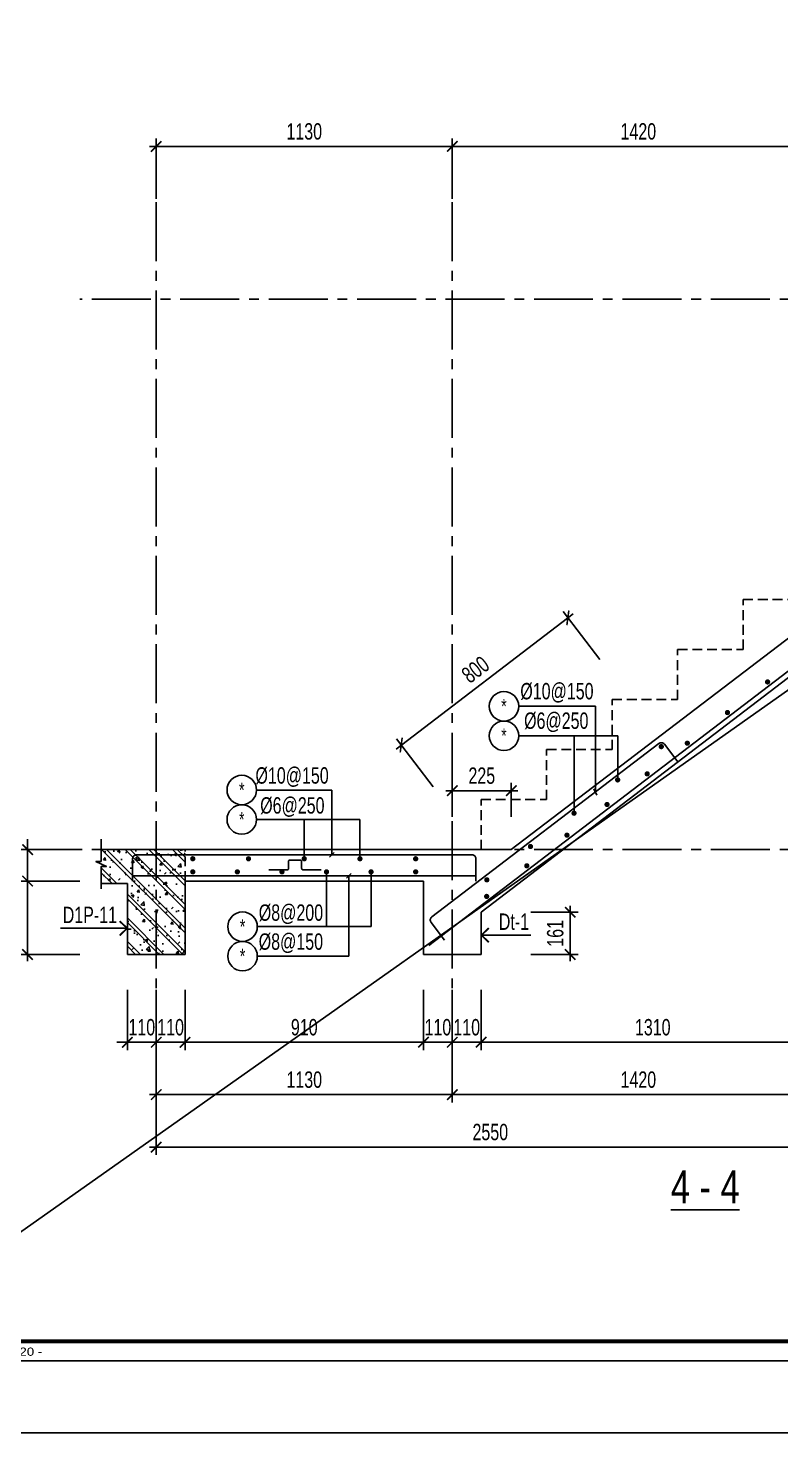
# Model space of a CAD drawing. Header units: millimetres. Extents: x -77370 to 109412, y -14880 to 214694.
# Drawn here: x 2229 to 7975, y 184994 to 195716 of the extents above; entities that cross this region are included whole.
import ezdxf
from ezdxf.enums import TextEntityAlignment as Align

# ---------------------------------------------------------------- set-up
doc = ezdxf.new("R2010")
doc.units = ezdxf.units.MM
doc.header["$LTSCALE"] = 300
doc.header["$MEASUREMENT"] = 0
doc.header["$PDMODE"] = 66
doc.linetypes.add('CENTER2', pattern=[1.125, 0.75, -0.125, 0.125, -0.125])
doc.linetypes.add('HIDDEN', pattern=[0.375, 0.25, -0.125])
doc.layers.get('0').update_dxf_attribs({"linetype": 'CONTINUOUS'})
doc.layers.get('DEFPOINTS').update_dxf_attribs({"linetype": 'CONTINUOUS'})
for name, color, linetype in [('CDC -TEXT KHUNG', 7, 'CONTINUOUS'), ('CDC-KHUNGTEN', 7, 'CONTINUOUS'), ('CDC.01.AXIS', 160, 'CENTER2'), ('CDC.02.DIM', 1, 'CONTINUOUS'), ('CDC.03.BORDER', 3, 'CONTINUOUS'), ('CDC.06.TEXT', 2, 'CONTINUOUS'), ('CDC.10.HATCH', 251, 'CONTINUOUS'), ('CDC.11.NOTE', 8, 'CONTINUOUS'), ('CDC.14.STEELNUM', 2, 'CONTINUOUS'), ('KCS_HIDDEN', 8, 'HIDDEN'), ('KCS_SNODE', 6, 'CONTINUOUS'), ('KCS_STEEL', 4, 'CONTINUOUS'), ('KCS_TEXT_B', 2, 'CONTINUOUS')]:
    doc.layers.add(name, color=color, linetype=linetype)
doc.layers.add('KCS_Plotter', color=11, linetype='CONTINUOUS', plot=False)
doc.styles.add('KCS_SMTEXT', font='arial.ttf', dxfattribs={"width": 0.7})
doc.styles.add('KT CDC', font='arial.ttf', dxfattribs={"width": 0.85, "height": 200})
doc.dimstyles.new('KCS_DIM50 scale 2', dxfattribs={"dimscale": 50, "dimtxt": 2.5, "dimasz": 1.6, "dimexe": 1.2, "dimexo": 0, "dimgap": 1, "dimtad": 1, "dimdec": 0, "dimlfac": 0.5, "dimzin": 0, "dimdsep": 46, "dimtxsty": 'KCS_SMTEXT', "dimblk": 'ARCHTICK', "dimcen": 0, "dimdle": 1, "dimclrd": 256, "dimclre": 256, "dimclrt": 2, "dimadec": 0, "dimazin": 0, "dimtfac": 1, "dimtdec": 0, "dimtix": 1, "dimtmove": 2, "dimatfit": 3, "dimfxl": 1, "dimtolj": 1, "dimtzin": 0, "dimarcsym": 0})

# ---------------------------------------------------------------- blocks, each defined once
blk = doc.blocks.new('_ArchTick')
at = {"color": 0, "linetype": 'ByBlock', "const_width": 0.15}
blk.add_lwpolyline([(-0.5, -0.5), (0.5, 0.5)], dxfattribs=at)
blk = doc.blocks.new('*D1211')
at = {"layer": 'CDC.02.DIM', "lineweight": -2, "transparency": 16777216}
for p, q in [((3207, 187976), (3207, 187116)), ((8307, 187976), (8307, 187116)), ((3157, 187176), (8357, 187176))]:
    blk.add_line(p, q, dxfattribs=at)
at = {"layer": 'DEFPOINTS', "color": 0, "transparency": 16777216}
for p in [(3207, 187976), (8307, 187976), (8307, 187176)]:
    blk.add_point(p, dxfattribs=at)
at = {"layer": 'CDC.02.DIM', "lineweight": -2, "transparency": 16777216, "xscale": 80, "yscale": 80, "zscale": 80, "rotation": 180}
blk.add_blockref('_ArchTick', (3207, 187176), dxfattribs=at)
at = {"layer": 'CDC.02.DIM', "lineweight": -2, "transparency": 16777216, "xscale": 80, "yscale": 80, "zscale": 80}
blk.add_blockref('_ArchTick', (8307, 187176), dxfattribs=at)
at = {"layer": 'CDC.02.DIM', "color": 2, "transparency": 16777216, "insert": (5757, 187290), "char_height": 125, "attachment_point": 5, "style": 'KCS_SMTEXT'}
blk.add_mtext('\\A1;2550', dxfattribs=at)
blk = doc.blocks.new('*D1214')
at = {"layer": 'CDC.02.DIM', "lineweight": -2, "transparency": 16777216}
for p, q in [((5467, 187976), (5467, 187516)), ((8307, 187976), (8307, 187516)), ((5417, 187576), (8357, 187576))]:
    blk.add_line(p, q, dxfattribs=at)
at = {"layer": 'DEFPOINTS', "color": 0, "transparency": 16777216}
for p in [(5467, 187976), (8307, 187976), (8307, 187576)]:
    blk.add_point(p, dxfattribs=at)
at = {"layer": 'CDC.02.DIM', "lineweight": -2, "transparency": 16777216, "xscale": 80, "yscale": 80, "zscale": 80, "rotation": 180}
blk.add_blockref('_ArchTick', (5467, 187576), dxfattribs=at)
at = {"layer": 'CDC.02.DIM', "lineweight": -2, "transparency": 16777216, "xscale": 80, "yscale": 80, "zscale": 80}
blk.add_blockref('_ArchTick', (8307, 187576), dxfattribs=at)
at = {"layer": 'CDC.02.DIM', "color": 2, "transparency": 16777216, "insert": (6887, 187690), "char_height": 125, "attachment_point": 5, "style": 'KCS_SMTEXT'}
blk.add_mtext('\\A1;1420', dxfattribs=at)
blk = doc.blocks.new('*D1216')
at = {"layer": 'CDC.02.DIM', "lineweight": -2, "transparency": 16777216}
for p, q in [((3207, 187976), (3207, 187516)), ((5467, 187976), (5467, 187516)), ((3157, 187576), (5517, 187576))]:
    blk.add_line(p, q, dxfattribs=at)
at = {"layer": 'DEFPOINTS', "color": 0, "transparency": 16777216}
for p in [(3207, 187976), (5467, 187976), (5467, 187576)]:
    blk.add_point(p, dxfattribs=at)
at = {"layer": 'CDC.02.DIM', "lineweight": -2, "transparency": 16777216, "xscale": 80, "yscale": 80, "zscale": 80, "rotation": 180}
blk.add_blockref('_ArchTick', (3207, 187576), dxfattribs=at)
at = {"layer": 'CDC.02.DIM', "lineweight": -2, "transparency": 16777216, "xscale": 80, "yscale": 80, "zscale": 80}
blk.add_blockref('_ArchTick', (5467, 187576), dxfattribs=at)
at = {"layer": 'CDC.02.DIM', "color": 2, "transparency": 16777216, "insert": (4337, 187690), "char_height": 125, "attachment_point": 5, "style": 'KCS_SMTEXT'}
blk.add_mtext('\\A1;1130', dxfattribs=at)
blk = doc.blocks.new('*D1217')
at = {"layer": 'CDC.02.DIM', "lineweight": -2, "transparency": 16777216}
for p, q in [((3207, 194413), (3207, 194873)), ((5467, 194413), (5467, 194873)), ((5517, 194813), (3157, 194813))]:
    blk.add_line(p, q, dxfattribs=at)
at = {"layer": 'DEFPOINTS', "color": 0, "transparency": 16777216}
for p in [(3207, 194813), (3207, 194413), (5467, 194413)]:
    blk.add_point(p, dxfattribs=at)
at = {"layer": 'CDC.02.DIM', "lineweight": -2, "transparency": 16777216, "xscale": 80, "yscale": 80, "zscale": 80, "rotation": 180}
blk.add_blockref('_ArchTick', (3207, 194813), dxfattribs=at)
at = {"layer": 'CDC.02.DIM', "lineweight": -2, "transparency": 16777216, "xscale": 80, "yscale": 80, "zscale": 80}
blk.add_blockref('_ArchTick', (5467, 194813), dxfattribs=at)
at = {"layer": 'CDC.02.DIM', "color": 2, "transparency": 16777216, "insert": (4337, 194927), "char_height": 125, "attachment_point": 5, "style": 'KCS_SMTEXT'}
blk.add_mtext('\\A1;1130', dxfattribs=at)
blk = doc.blocks.new('*D1223')
at = {"layer": 'CDC.02.DIM', "lineweight": -2, "transparency": 16777216}
for p, q in [((2225, 189446), (2225, 189526)), ((2625, 189446), (2165, 189446)), ((2225, 189206), (2225, 189446)), ((2625, 189206), (2165, 189206)), ((2225, 189206), (2225, 189126))]:
    blk.add_line(p, q, dxfattribs=at)
at = {"layer": 'DEFPOINTS', "color": 0, "transparency": 16777216}
for p in [(2225, 189446), (2625, 189446), (2625, 189206)]:
    blk.add_point(p, dxfattribs=at)
at = {"layer": 'CDC.02.DIM', "lineweight": -2, "transparency": 16777216, "xscale": 80, "yscale": 80, "zscale": 80}
for p, rotation in [((2225, 189446), 270), ((2225, 189206), 90)]:
    blk.add_blockref('_ArchTick', p, dxfattribs=dict(at, rotation=rotation))
at = {"layer": 'CDC.02.DIM', "color": 2, "transparency": 16777216, "insert": (2111, 189326), "char_height": 125, "attachment_point": 5, "rotation": 90, "style": 'KCS_SMTEXT'}
blk.add_mtext('\\A1;120', dxfattribs=at)
blk = doc.blocks.new('*D1224')
at = {"layer": 'CDC.02.DIM', "lineweight": -2, "transparency": 16777216}
for p, q in [((2225, 188596), (2225, 189256)), ((2625, 189206), (2165, 189206)), ((2625, 188646), (2165, 188646))]:
    blk.add_line(p, q, dxfattribs=at)
at = {"layer": 'DEFPOINTS', "color": 0, "transparency": 16777216}
for p in [(2225, 189206), (2625, 189206), (2625, 188646)]:
    blk.add_point(p, dxfattribs=at)
at = {"layer": 'CDC.02.DIM', "lineweight": -2, "transparency": 16777216, "xscale": 80, "yscale": 80, "zscale": 80}
for p, rotation in [((2225, 189206), 90), ((2225, 188646), 270)]:
    blk.add_blockref('_ArchTick', p, dxfattribs=dict(at, rotation=rotation))
at = {"layer": 'CDC.02.DIM', "color": 2, "transparency": 16777216, "insert": (2111, 188926), "char_height": 125, "attachment_point": 5, "rotation": 90, "style": 'KCS_SMTEXT'}
blk.add_mtext('\\A1;280', dxfattribs=at)
blk = doc.blocks.new('*D1226')
at = {"layer": 'CDC.02.DIM', "lineweight": -2, "transparency": 16777216}
for p, q in [((6389, 191246), (5038, 190214)), ((6592, 190897), (6313, 191263)), ((5320, 189926), (5041, 190292))]:
    blk.add_line(p, q, dxfattribs=at)
at = {"layer": 'DEFPOINTS', "color": 0, "transparency": 16777216}
for p in [(6592, 190897), (5077, 190244), (5320, 189926)]:
    blk.add_point(p, dxfattribs=at)
at = {"layer": 'CDC.02.DIM', "lineweight": -2, "transparency": 16777216, "xscale": 80, "yscale": 80, "zscale": 80}
for p, rotation in [((6349, 191215), 37.36666941277323), ((5077, 190244), 217.3666694127732)]:
    blk.add_blockref('_ArchTick', p, dxfattribs=dict(at, rotation=rotation))
at = {"layer": 'CDC.02.DIM', "color": 2, "transparency": 16777216, "insert": (5644, 190820), "char_height": 125, "attachment_point": 5, "rotation": 37.3667, "style": 'KCS_SMTEXT'}
blk.add_mtext('\\A1;800', dxfattribs=at)
blk = doc.blocks.new('*D972')
at = {"layer": 'CDC.02.DIM', "lineweight": -2, "transparency": 16777216}
for p, q in [((5467, 194413), (5467, 194873)), ((8307, 194413), (8307, 194873)), ((5417, 194813), (8357, 194813))]:
    blk.add_line(p, q, dxfattribs=at)
at = {"layer": 'DEFPOINTS', "color": 0, "transparency": 16777216}
for p in [(8307, 194813), (5467, 194413), (8307, 194413)]:
    blk.add_point(p, dxfattribs=at)
at = {"layer": 'CDC.02.DIM', "lineweight": -2, "transparency": 16777216, "xscale": 80, "yscale": 80, "zscale": 80, "rotation": 180}
blk.add_blockref('_ArchTick', (5467, 194813), dxfattribs=at)
at = {"layer": 'CDC.02.DIM', "lineweight": -2, "transparency": 16777216, "xscale": 80, "yscale": 80, "zscale": 80}
blk.add_blockref('_ArchTick', (8307, 194813), dxfattribs=at)
at = {"layer": 'CDC.02.DIM', "color": 2, "transparency": 16777216, "insert": (6887, 194927), "char_height": 125, "attachment_point": 5, "style": 'KCS_SMTEXT'}
blk.add_mtext('\\A1;1420', dxfattribs=at)
blk = doc.blocks.new('*D976')
at = {"layer": 'CDC.02.DIM', "lineweight": -2, "transparency": 16777216}
for p, q in [((5417, 189896), (5967, 189896)), ((5467, 189696), (5467, 189956)), ((5917, 189696), (5917, 189956))]:
    blk.add_line(p, q, dxfattribs=at)
at = {"layer": 'DEFPOINTS', "color": 0, "transparency": 16777216}
for p in [(5917, 189896), (5467, 189696), (5917, 189696)]:
    blk.add_point(p, dxfattribs=at)
at = {"layer": 'CDC.02.DIM', "lineweight": -2, "transparency": 16777216, "xscale": 80, "yscale": 80, "zscale": 80, "rotation": 180}
blk.add_blockref('_ArchTick', (5467, 189896), dxfattribs=at)
at = {"layer": 'CDC.02.DIM', "lineweight": -2, "transparency": 16777216, "xscale": 80, "yscale": 80, "zscale": 80}
blk.add_blockref('_ArchTick', (5917, 189896), dxfattribs=at)
at = {"layer": 'CDC.02.DIM', "color": 2, "transparency": 16777216, "insert": (5692, 190010), "char_height": 125, "attachment_point": 5, "style": 'KCS_SMTEXT'}
blk.add_mtext('\\A1;225', dxfattribs=at)
blk = doc.blocks.new('*D977')
at = {"layer": 'CDC.02.DIM', "lineweight": -2, "transparency": 16777216}
for p, q in [((6067, 188968), (6427, 188968)), ((6367, 188596), (6367, 189018)), ((6067, 188646), (6427, 188646))]:
    blk.add_line(p, q, dxfattribs=at)
at = {"layer": 'DEFPOINTS', "color": 0, "transparency": 16777216}
for p in [(6067, 188968), (6367, 188968), (6067, 188646)]:
    blk.add_point(p, dxfattribs=at)
at = {"layer": 'CDC.02.DIM', "lineweight": -2, "transparency": 16777216, "xscale": 80, "yscale": 80, "zscale": 80}
for p, rotation in [((6367, 188968), 90), ((6367, 188646), 270)]:
    blk.add_blockref('_ArchTick', p, dxfattribs=dict(at, rotation=rotation))
at = {"layer": 'CDC.02.DIM', "color": 2, "transparency": 16777216, "insert": (6253, 188807), "char_height": 125, "attachment_point": 5, "rotation": 90, "style": 'KCS_SMTEXT'}
blk.add_mtext('\\A1;161', dxfattribs=at)
blk = doc.blocks.new('*D1098')
at = {"layer": 'CDC.02.DIM', "lineweight": -2, "transparency": 16777216}
for p, q in [((3427, 188376), (3427, 187916)), ((5247, 188376), (5247, 187916)), ((3377, 187976), (5297, 187976))]:
    blk.add_line(p, q, dxfattribs=at)
at = {"layer": 'DEFPOINTS', "color": 0, "transparency": 16777216}
for p in [(3427, 188376), (5247, 188376), (5247, 187976)]:
    blk.add_point(p, dxfattribs=at)
at = {"layer": 'CDC.02.DIM', "lineweight": -2, "transparency": 16777216, "xscale": 80, "yscale": 80, "zscale": 80, "rotation": 180}
blk.add_blockref('_ArchTick', (3427, 187976), dxfattribs=at)
at = {"layer": 'CDC.02.DIM', "lineweight": -2, "transparency": 16777216, "xscale": 80, "yscale": 80, "zscale": 80}
blk.add_blockref('_ArchTick', (5247, 187976), dxfattribs=at)
at = {"layer": 'CDC.02.DIM', "color": 2, "transparency": 16777216, "insert": (4337, 188090), "char_height": 125, "attachment_point": 5, "style": 'KCS_SMTEXT'}
blk.add_mtext('\\A1;910', dxfattribs=at)
blk = doc.blocks.new('*D1099')
at = {"layer": 'CDC.02.DIM', "lineweight": -2, "transparency": 16777216}
for p, q in [((2987, 188376), (2987, 187916)), ((3207, 188376), (3207, 187916)), ((2987, 187976), (2907, 187976)), ((2987, 187976), (3207, 187976)), ((3207, 187976), (3287, 187976))]:
    blk.add_line(p, q, dxfattribs=at)
at = {"layer": 'DEFPOINTS', "color": 0, "transparency": 16777216}
for p in [(2987, 188376), (3207, 188376), (3207, 187976)]:
    blk.add_point(p, dxfattribs=at)
at = {"layer": 'CDC.02.DIM', "lineweight": -2, "transparency": 16777216, "xscale": 80, "yscale": 80, "zscale": 80}
blk.add_blockref('_ArchTick', (2987, 187976), dxfattribs=at)
at = {"layer": 'CDC.02.DIM', "lineweight": -2, "transparency": 16777216, "xscale": 80, "yscale": 80, "zscale": 80, "rotation": 180}
blk.add_blockref('_ArchTick', (3207, 187976), dxfattribs=at)
at = {"layer": 'CDC.02.DIM', "color": 2, "transparency": 16777216, "insert": (3097, 188090), "char_height": 125, "attachment_point": 5, "style": 'KCS_SMTEXT'}
blk.add_mtext('\\A1;110', dxfattribs=at)
blk = doc.blocks.new('*D1100')
at = {"layer": 'CDC.02.DIM', "lineweight": -2, "transparency": 16777216}
for p, q in [((3207, 188376), (3207, 187916)), ((3427, 188376), (3427, 187916)), ((3207, 187976), (3127, 187976)), ((3207, 187976), (3427, 187976)), ((3427, 187976), (3507, 187976))]:
    blk.add_line(p, q, dxfattribs=at)
at = {"layer": 'DEFPOINTS', "color": 0, "transparency": 16777216}
for p in [(3207, 188376), (3427, 188376), (3427, 187976)]:
    blk.add_point(p, dxfattribs=at)
at = {"layer": 'CDC.02.DIM', "lineweight": -2, "transparency": 16777216, "xscale": 80, "yscale": 80, "zscale": 80}
blk.add_blockref('_ArchTick', (3207, 187976), dxfattribs=at)
at = {"layer": 'CDC.02.DIM', "lineweight": -2, "transparency": 16777216, "xscale": 80, "yscale": 80, "zscale": 80, "rotation": 180}
blk.add_blockref('_ArchTick', (3427, 187976), dxfattribs=at)
at = {"layer": 'CDC.02.DIM', "color": 2, "transparency": 16777216, "insert": (3317, 188090), "char_height": 125, "attachment_point": 5, "style": 'KCS_SMTEXT'}
blk.add_mtext('\\A1;110', dxfattribs=at)
blk = doc.blocks.new('*D1101')
at = {"layer": 'CDC.02.DIM', "lineweight": -2, "transparency": 16777216}
for p, q in [((5247, 188376), (5247, 187916)), ((5467, 188376), (5467, 187916)), ((5247, 187976), (5167, 187976)), ((5247, 187976), (5467, 187976)), ((5467, 187976), (5547, 187976))]:
    blk.add_line(p, q, dxfattribs=at)
at = {"layer": 'DEFPOINTS', "color": 0, "transparency": 16777216}
for p in [(5247, 188376), (5467, 188376), (5467, 187976)]:
    blk.add_point(p, dxfattribs=at)
at = {"layer": 'CDC.02.DIM', "lineweight": -2, "transparency": 16777216, "xscale": 80, "yscale": 80, "zscale": 80}
blk.add_blockref('_ArchTick', (5247, 187976), dxfattribs=at)
at = {"layer": 'CDC.02.DIM', "lineweight": -2, "transparency": 16777216, "xscale": 80, "yscale": 80, "zscale": 80, "rotation": 180}
blk.add_blockref('_ArchTick', (5467, 187976), dxfattribs=at)
at = {"layer": 'CDC.02.DIM', "color": 2, "transparency": 16777216, "insert": (5357, 188090), "char_height": 125, "attachment_point": 5, "style": 'KCS_SMTEXT'}
blk.add_mtext('\\A1;110', dxfattribs=at)
blk = doc.blocks.new('*D1102')
at = {"layer": 'CDC.02.DIM', "lineweight": -2, "transparency": 16777216}
for p, q in [((5467, 188376), (5467, 187916)), ((5687, 188376), (5687, 187916)), ((5467, 187976), (5387, 187976)), ((5467, 187976), (5687, 187976)), ((5687, 187976), (5767, 187976))]:
    blk.add_line(p, q, dxfattribs=at)
at = {"layer": 'DEFPOINTS', "color": 0, "transparency": 16777216}
for p in [(5467, 188376), (5687, 188376), (5687, 187976)]:
    blk.add_point(p, dxfattribs=at)
at = {"layer": 'CDC.02.DIM', "lineweight": -2, "transparency": 16777216, "xscale": 80, "yscale": 80, "zscale": 80}
blk.add_blockref('_ArchTick', (5467, 187976), dxfattribs=at)
at = {"layer": 'CDC.02.DIM', "lineweight": -2, "transparency": 16777216, "xscale": 80, "yscale": 80, "zscale": 80, "rotation": 180}
blk.add_blockref('_ArchTick', (5687, 187976), dxfattribs=at)
at = {"layer": 'CDC.02.DIM', "color": 2, "transparency": 16777216, "insert": (5577, 188090), "char_height": 125, "attachment_point": 5, "style": 'KCS_SMTEXT'}
blk.add_mtext('\\A1;110', dxfattribs=at)
blk = doc.blocks.new('*D1103')
at = {"layer": 'CDC.02.DIM', "lineweight": -2, "transparency": 16777216}
for p, q in [((5687, 188376), (5687, 187916)), ((8307, 188376), (8307, 187916)), ((5637, 187976), (8357, 187976))]:
    blk.add_line(p, q, dxfattribs=at)
at = {"layer": 'DEFPOINTS', "color": 0, "transparency": 16777216}
for p in [(5687, 188376), (8307, 188376), (8307, 187976)]:
    blk.add_point(p, dxfattribs=at)
at = {"layer": 'CDC.02.DIM', "lineweight": -2, "transparency": 16777216, "xscale": 80, "yscale": 80, "zscale": 80, "rotation": 180}
blk.add_blockref('_ArchTick', (5687, 187976), dxfattribs=at)
at = {"layer": 'CDC.02.DIM', "lineweight": -2, "transparency": 16777216, "xscale": 80, "yscale": 80, "zscale": 80}
blk.add_blockref('_ArchTick', (8307, 187976), dxfattribs=at)
at = {"layer": 'CDC.02.DIM', "color": 2, "transparency": 16777216, "insert": (6997, 188090), "char_height": 125, "attachment_point": 5, "style": 'KCS_SMTEXT'}
blk.add_mtext('\\A1;1310', dxfattribs=at)
blk = doc.blocks.new('Khung tên chuẩn')
at = {"layer": 'CDC-KHUNGTEN', "color": 8}
blk.add_lwpolyline([(75096, 1100), (83000, 1100), (83000, 58300), (3000, 58300), (3000, 1100), (75096, 1100)], dxfattribs=at)
at = {"layer": 'CDC-KHUNGTEN', "color": 255, "lineweight": 60}
blk.add_lwpolyline([(74900, 1400), (74900, 58000), (3300, 58000), (3300, 1400), (74900, 1400)], close=True, dxfattribs=at)
at = {"layer": 'DEFPOINTS', "color": 1, "ltscale": 0.2}
blk.add_lwpolyline([(0, 0), (0, 59400), (84100, 59400), (84100, 0), (0, 0)], close=True, dxfattribs=at)
at = {"layer": 'CDC -TEXT KHUNG', "color": 6, "style": 'KT CDC', "width": 1.15}
blk.add_text('- ISO 08/2020 -', height=125.69, dxfattribs=at).set_placement((3294, 1177))

msp = doc.modelspace()

# ---------------------------------------------------------------- hatches: boundary and pattern name
at = {"layer": 'CDC.10.HATCH'}
h = msp.add_hatch(dxfattribs=at)
h.set_pattern_fill('BETONG', color=256, scale=30, style=0, pattern_type=2)
h.set_pattern_definition([(50, (-2202177.4, 1614022.56), (215.178055, -18.82564), [22.5, -247.5]), (355, (-2202177.4, 1614022.56), (-41.6254, 225.65764), [18, -198]), (100.4514, (-2202159.46, 1614021), (173.552815, 206.831863), [19.122057, -210.342634]), (46.1842, (-2202177.4, 1614082.56), (320.172315, -49.655704), [33.75, -371.25]), (96.6356, (-2202150.7, 1614078.43), (280.39881, 292.23536), [28.683086, -315.5139]), (351.1842, (-2202177.4, 1614082.56), (280.398584, 292.23558), [27, -297]), (21, (-2202147.4, 1614067.56), (179.072116, -120.785667), [22.5, -247.5]), (226, (-2202147.4, 1614067.56), (201.564637, -109.661943), [18, -198]), (71.4514, (-2202132.47, 1614057.5), (252.066789, 96.759149), [19.122057, -210.342634]), (67.5, (-2202177.394, 1614022.56), (-46.774855, 88.3123386), [0, -195.6, 0, -201, 0, -198.75]), (4.5, (-2202177.39, 1614022.56), (85.005277, 114.0309566), [0, -114.6, 0, -191.1, 0, -75.75]), (327.5, (-2202244.294, 1614022.56), (160.1467309, -6.7664615), [0, -75, 0, -234, 0, -310.5]), (317.5, (-2202274.3, 1614022.56), (174.955851, 30.031495), [0, -97.5, 0, -155.4, 0, -220.5]), (315, (-2202177.4, 1614022.56), (90.1561146, 90.1561146), []), (315, (-2202177.4, 1614059.31), (90.1561146, 90.1561146), [])])
h.paths.add_polyline_path([(3426.8, 189446.4), (2786.8, 189446.4), (2786.8, 189356.4), (2746.8, 189356.4), (2826.8, 189316.4), (2786.8, 189316.4), (2786.8, 189186.4), (2986.8, 189186.4), (2986.8, 188646.4), (3426.8, 188646.4), (3426.8, 189206.4)])

# ---------------------------------------------------------------- linework, layer by layer
at = {"layer": 'CDC.01.AXIS', "ltscale": 2}
for p, q in [((3206.8, 187863.3), (3206.8, 194473)), ((5466.8, 187863.3), (5466.8, 194473)), ((13965.8, 193646.4), (2624.8, 193646.4)), ((13965.8, 189446.4), (2624.8, 189446.4))]:
    msp.add_line(p, q, dxfattribs=at)
at = {"layer": 'CDC.03.BORDER'}
for p, q in [((5917.5, 189446.4), (10686.8, 193088.4)), ((5686.8, 188968.3), (10503.4, 192646.4)), ((5917.5, 189446.4), (2786.8, 189446.4)), ((2986.8, 189186.4), (2786.8, 189186.4)), ((2986.8, 188646.4), (2986.8, 189186.4)), ((5246.8, 189206.4), (3426.8, 189206.4)), ((3426.8, 188646.4), (3426.8, 189206.4)), ((5246.8, 188646.4), (5246.8, 189206.4)), ((5686.8, 188646.4), (5686.8, 188968.3)), ((3426.8, 188646.4), (2986.8, 188646.4)), ((5686.8, 188646.4), (5246.8, 188646.4))]:
    msp.add_line(p, q, dxfattribs=at)
at = {"layer": 'CDC.03.BORDER', "color": 1}
msp.add_lwpolyline([(2786.8, 189526.4), (2786.8, 189356.4), (2746.8, 189356.4), (2826.8, 189316.4), (2786.8, 189316.4), (2786.8, 189146.4)], dxfattribs=at)
at = {"layer": 'CDC.11.NOTE'}
for p, q in [((5973.6, 190540.2), (6559.5, 190540.2)), ((6559.5, 189886.3), (6559.5, 190540.2)), ((6729.2, 190315.2), (5973.6, 190315.2)), ((6396.3, 190315.2), (6396.3, 189724)), ((6729.2, 189978.2), (6729.2, 190315.2)), ((3972.5, 189901.2), (4547.4, 189901.2)), ((4547.4, 189901.2), (4547.4, 189406.4)), ((4762.1, 189676.2), (3972.5, 189676.2)), ((4336.8, 189376.4), (4336.8, 189676.2)), ((4762.1, 189376.4), (4762.1, 189676.2)), ((4506.9, 188858.3), (4506.9, 189276.4)), ((4677, 188633.3), (4677, 189246.4)), ((4847.1, 188858.3), (4847.1, 189276.4)), ((4847.1, 188858.3), (3978.7, 188858.3)), ((3978.7, 188633.3), (4677, 188633.3))]:
    msp.add_line(p, q, dxfattribs=at)
at = {"layer": 'CDC.11.NOTE', "color": 3}
for p, q in [((6547.5, 189909.7), (6571.4, 189862.9)), ((4566, 189425), (4528.8, 189387.9)), ((4695.6, 189265), (4658.5, 189227.9))]:
    msp.add_line(p, q, dxfattribs=at)
at = {"layer": 'CDC.11.NOTE'}
for points in [[(2986.8, 188845.7), (2933.7, 188898.8), (2930.2, 188895.2), (2981.8, 188845.7), (2930.2, 188796.2), (2933.7, 188792.7), (2986.8, 188845.7), (2477.2, 188845.7)], [(5686.8, 188793.4), (5739.8, 188846.4), (5743.3, 188842.9), (5691.8, 188793.4), (5743.3, 188743.9), (5739.8, 188740.4), (5686.8, 188793.4), (6066.4, 188793.4)]]:
    msp.add_lwpolyline(points, dxfattribs=at)
at = {"layer": 'CDC.14.STEELNUM', "color": 8}
for centre in [(5861.1, 190540.2), (5861.1, 190315.2), (3860, 189901.2), (3860, 189676.2), (3866.2, 188858.3), (3866.2, 188633.3)]:
    msp.add_circle(centre, 112.5, dxfattribs=at)
at = {"layer": 'KCS_HIDDEN'}
msp.add_line((3426.8, 189206.4), (3426.8, 189446.4), dxfattribs=at)
msp.add_lwpolyline([(5686.8, 189446.4), (5686.8, 189828.2), (6186.8, 189828.2), (6186.8, 190210.1), (6686.8, 190210.1), (6686.8, 190591.9), (7186.8, 190591.9), (7186.8, 190973.7), (7686.8, 190973.7), (7686.8, 191355.5), (8186.8, 191355.5), (8186.8, 191737.3), (8686.8, 191737.3), (8686.8, 192119.1), (9186.8, 192119.1), (9186.8, 192501), (9686.8, 192501), (9686.8, 192882.8), (10186.8, 192882.8), (10186.8, 193264.6), (10686.8, 193264.6), (10686.8, 193646.4)], dxfattribs=at)
at = {"layer": 'KCS_Plotter'}
msp.add_line((0, 184994.5), (42050, 214694.5), dxfattribs=at)
at = {"layer": 'KCS_SNODE', "const_width": 20}
for points in [[(7863.5, 190727.5, -1), (7883.3, 190724.7, -1)], [(7557.2, 190493.7, -1), (7577, 190490.8, -1)], [(7052.1, 190233.8, -1), (7071.9, 190230.9, -1)], [(7250.9, 190259.8, -1), (7270.7, 190256.9, -1)], [(6719.3, 189979.6, -1), (6739.1, 189976.8, -1)], [(6944.6, 190025.9, -1), (6964.4, 190023, -1)], [(6638.3, 189792, -1), (6658.1, 189789.1, -1)], [(6386.4, 189725.4, -1), (6406.2, 189722.6, -1)], [(6332, 189558.1, -1), (6351.8, 189555.2, -1)], [(6053.6, 189471.3, -1), (6073.4, 189468.4, -1)], [(3496.1, 189377.8, 1), (3476.3, 189375, 1)], [(3901.6, 189377.8, -1), (3921.4, 189375, -1)], [(4326.9, 189377.8, -1), (4346.7, 189375, -1)], [(4752.2, 189377.8, -1), (4772, 189375, -1)], [(5177.4, 189377.8, -1), (5197.2, 189375, -1)], [(3496.1, 189277.8, 1), (3476.3, 189275, 1)], [(3816.5, 189277.8, -1), (3836.3, 189275, -1)], [(4156.8, 189277.8, -1), (4176.6, 189275, -1)], [(4497, 189277.8, -1), (4516.8, 189275, -1)], [(4837.2, 189277.8, -1), (4857, 189275, -1)], [(5177.4, 189277.8, -1), (5197.2, 189275, -1)], [(6025.7, 189324.2, -1), (6045.5, 189321.3, -1)], [(5720.7, 189217.1, -1), (5740.5, 189214.3, -1)], [(5719.5, 189090.3, -1), (5739.2, 189087.5, -1)]]:
    msp.add_lwpolyline(points, format="xyb", close=True, dxfattribs=at)
at = {"layer": 'KCS_STEEL', "color": 4}
msp.add_line((5646.8, 189246.4), (3026.8, 189246.4), dxfattribs=at)
msp.add_lwpolyline([(5286.8, 188713.2), (11086.8, 193142.3), (11086.8, 193606.4)], dxfattribs=at)
for points in [[(7189, 190115.5), (7085.9, 190250.6, 0.4142136), (7043.8, 190256.2), (5310.6, 188932.7, 0.4142136), (5305, 188890.6), (5408.2, 188755.5)], [(3026.8, 189206.4), (3026.8, 189376.4, -0.4142136), (3056.8, 189406.4), (5616.8, 189406.4, -0.4142136), (5646.8, 189376.4), (5646.8, 189206.4)]]:
    msp.add_lwpolyline(points, format="xyb", dxfattribs=at)
at = {"layer": 'KCS_STEEL'}
msp.add_lwpolyline([(4466.8, 189291.4), (4329.3, 189291.4, -0.4142136), (4316.8, 189303.9), (4316.8, 189353.9, 0.4142136), (4304.3, 189366.4), (4229.3, 189366.4, 0.4142136), (4216.8, 189353.9), (4216.8, 189303.9, -0.4142136), (4204.3, 189291.4), (4066.8, 189291.4)], format="xyb", dxfattribs=at)

# ---------------------------------------------------------------- block references
at = {"xscale": 0.5000000002582985, "yscale": 0.5000000002582985, "zscale": 0.5000000002582985}
msp.add_blockref('Khung tên chuẩn', (0, 184994.5), dxfattribs=at)

# ---------------------------------------------------------------- texts
at = {"layer": 'CDC.06.TEXT', "color": 2, "linetype": 'ByBlock', "style": 'KCS_SMTEXT', "width": 0.7}
for s, p in [('%%C10@150', (6265.6, 190646.3)), ('%%C6@250', (6260.5, 190421.3)), ('%%C10@150', (4244.1, 190003)), ('%%C6@250', (4246.2, 189774.3)), ('%%C8@200', (4235.4, 188956.3)), ('%%C8@150', (4234.9, 188735.1))]:
    msp.add_text(s, height=125, dxfattribs=at).set_placement(p, align=Align.MIDDLE)
at = {"layer": 'CDC.06.TEXT', "color": 4, "style": 'KCS_SMTEXT', "width": 0.75}
msp.add_text('%%U4 - 4', height=250, dxfattribs=at).set_placement((7397.1, 186872.5), align=Align.MIDDLE)
at = {"layer": 'CDC.14.STEELNUM', "style": 'KCS_SMTEXT'}
for width, p in [(0.7, (5861.1, 190540.2)), (0.65, (5861.1, 190315.2)), (0.7, (3860, 189901.2)), (0.65, (3860, 189676.2)), (0.7, (3866.2, 188858.3)), (0.7, (3866.2, 188633.3))]:
    msp.add_text('*', height=112.5, dxfattribs=dict(at, width=width)).set_placement(p, align=Align.MIDDLE)
at = {"layer": 'KCS_TEXT_B', "color": 3, "linetype": 'ByBlock', "style": 'KCS_SMTEXT', "width": 0.7}
for s, p in [('D1P-11', (2700.7, 188947.9)), ('Dt-1', (5937.4, 188895.6))]:
    msp.add_text(s, height=125, dxfattribs=at).set_placement(p, align=Align.MIDDLE)

# ---------------------------------------------------------------- dimensions: what is measured, and where the dimension line sits
at = {"layer": 'CDC.02.DIM'}
for base, p1, p2, picture, middle in [((3206.8, 194813.2), (5466.8, 194413.2), (3206.8, 194413.2), '*D1217', (4336.8, 194927.1)), ((8306.8, 194813.2), (5466.8, 194413.2), (8306.8, 194413.2), '*D972', (6886.8, 194927.1)), ((5917.5, 189896.4), (5466.8, 189696.4), (5917.5, 189696.4), '*D976', (5692.1, 190010.2)), ((3206.8, 187976), (2986.8, 188376), (3206.8, 188376), '*D1099', (3096.8, 188089.9)), ((3426.8, 187976), (3206.8, 188376), (3426.8, 188376), '*D1100', (3316.8, 188089.9)), ((5466.8, 187976), (5246.8, 188376), (5466.8, 188376), '*D1101', (5356.8, 188089.9)), ((5686.8, 187976), (5466.8, 188376), (5686.8, 188376), '*D1102', (5576.8, 188089.9)), ((8306.8, 187976), (5686.8, 188376), (8306.8, 188376), '*D1103', (6996.8, 188089.9))]:
    dim = msp.add_linear_dim(base=base, p1=p1, p2=p2, dimstyle='KCS_DIM50 scale 2', dxfattribs=at)
    dim.commit()
    dim.dimension.update_dxf_attribs({"geometry": picture, "text_midpoint": middle})
dim = msp.add_aligned_dim(p1=(6591.9, 190897.5), p2=(5320.2, 189926.4), distance=-400, dimstyle='KCS_DIM50 scale 2', dxfattribs=at)
dim.commit()
dim.dimension.update_dxf_attribs({"geometry": '*D1226', "text_midpoint": (5644.2, 190820.3)})
for base, p1, p2, angle, picture, middle in [((2224.8, 189446.4), (2624.8, 189206.4), (2624.8, 189446.4), 270, '*D1223', (2110.9, 189326.4)), ((2224.8, 189206.4), (2624.8, 188646.4), (2624.8, 189206.4), 270, '*D1224', (2110.9, 188926.4)), ((6367.2, 188968.3), (6067.2, 188646.4), (6067.2, 188968.3), 90, '*D977', (6253.3, 188807.4)), ((5246.8, 187976), (3426.8, 188376), (5246.8, 188376), 180, '*D1098', (4336.8, 188089.9)), ((8306.8, 187176), (3206.8, 187976), (8306.8, 187976), 180, '*D1211', (5756.8, 187289.9)), ((5466.8, 187576), (3206.8, 187976), (5466.8, 187976), 180, '*D1216', (4336.8, 187689.9)), ((8306.8, 187576), (5466.8, 187976), (8306.8, 187976), 180, '*D1214', (6886.8, 187689.9))]:
    dim = msp.add_linear_dim(base=base, p1=p1, p2=p2, angle=angle, dimstyle='KCS_DIM50 scale 2', dxfattribs=at)
    dim.commit()
    dim.dimension.update_dxf_attribs({"geometry": picture, "text_midpoint": middle})

doc.saveas('drawing.dxf')
